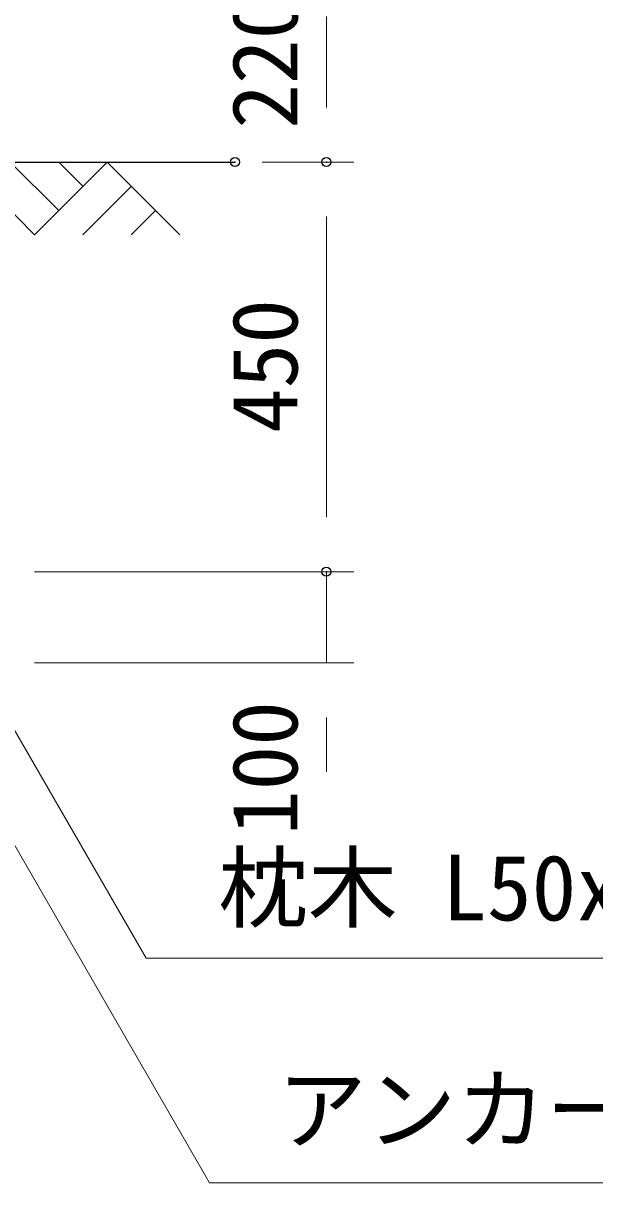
# Model space of a CAD drawing. Units: millimetres, scale not verified. Extents: x -6300 to 6300, y -4455 to 4455.
# Drawn here: x 4021 to 4648, y -2119 to -845 of the extents above; entities that cross this region are included whole.
import ezdxf
from ezdxf.enums import TextEntityAlignment as Align

# ---------------------------------------------------------------- set-up
doc = ezdxf.new("R2010")
doc.units = ezdxf.units.MM
doc.header["$LTSCALE"] = 20
doc.header["$PDMODE"] = 32
doc.header["$PDSIZE"] = 10
for name, color, linetype, lineweight in [('0-4_D-DCR-HCH', 7, 'Continuous', 13), ('0-7_D-BGD', 7, 'Continuous', 25), ('0-8_D-STR-DIM', 7, 'Continuous', 13), ('0-B_D-STR-TXT', 7, 'Continuous', 13)]:
    doc.layers.add(name, color=color, linetype=linetype, lineweight=lineweight)
doc.layers.add('0-A_Defpoints', color=8, linetype='Continuous')
doc.styles.add('ＭＳ ゴシック', font='')
doc.styles.get('ＭＳ ゴシック').set_extended_font_data('MS Gothic')

msp = doc.modelspace()

# ---------------------------------------------------------------- linework, layer by layer
at = {"layer": '0-4_D-DCR-HCH'}
for p, q in [((4033.04, -1077.77), (3953.22, -997.95)), ((4059.65, -1051.16), (4006.43, -997.95)), ((4112.86, -997.95), (4033.04, -1077.77)), ((4086.39, -1024.7), (4059.65, -997.95)), ((4112.86, -997.95), (4192.68, -1077.77)), ((4139.46, -1024.56), (4086.01, -1077.77)), ((4166.07, -1051.16), (4139.34, -1077.77))]:
    msp.add_line(p, q, dxfattribs=at)
at = {"layer": '0-7_D-BGD'}
msp.add_line((3953.22, -997.95), (4253.22, -997.95), dxfattribs=at)
at = {"layer": '0-8_D-STR-DIM'}
for p, q in [((4353.65, -937.95), (4353.65, -837.95)), ((4283.22, -997.95), (4383.65, -997.95)), ((4283.22, -997.95), (4383.65, -997.95)), ((4353.65, -1387.95), (4353.65, -1057.95)), ((4353.65, -1387.95), (4353.65, -1327.95)), ((4033.22, -1447.95), (4383.65, -1447.95)), ((4033.22, -1447.95), (4383.65, -1447.95)), ((4353.65, -1547.95), (4353.65, -1447.95)), ((4033.22, -1547.95), (4383.65, -1547.95)), ((4353.65, -1607.95), (4353.65, -1667.95))]:
    msp.add_line(p, q, dxfattribs=at)
at = {"layer": '0-A_Defpoints'}
for p in [(4253.22, -997.95), (4353.65, -997.95), (4353.65, -1447.95)]:
    msp.add_point(p, dxfattribs=at)
at = {"layer": '0-B_D-STR-TXT'}
for points in [[(4865.09, -1872.54), (4155.59, -1872.54), (3701.84, -1086.62)], [(4878.52, -2119.25), (4225.35, -2119.25), (3669.58, -1156.62)]]:
    msp.add_lwpolyline(points, dxfattribs=at)

# ---------------------------------------------------------------- texts
at = {"layer": '0-8_D-STR-DIM', "style": 'ＭＳ ゴシック'}
for s, p in [('220', (4343.53, -961.45)), ('450', (4343.53, -1295.7)), ('100', (4343.52, -1737.31))]:
    msp.add_text(s, height=72.14, rotation=90, dxfattribs=at).set_placement(p, align=Align.BOTTOM_LEFT)
at = {"layer": '0-B_D-STR-TXT', "style": 'ＭＳ ゴシック'}
for s, p in [('枕木 L50x50x4', (4235.02, -1852.71)), ('アンカー φ9', (4299.45, -2096.37))]:
    msp.add_text(s, height=72.14, dxfattribs=at).set_placement(p, align=Align.BOTTOM_LEFT)

doc.saveas('drawing.dxf')
